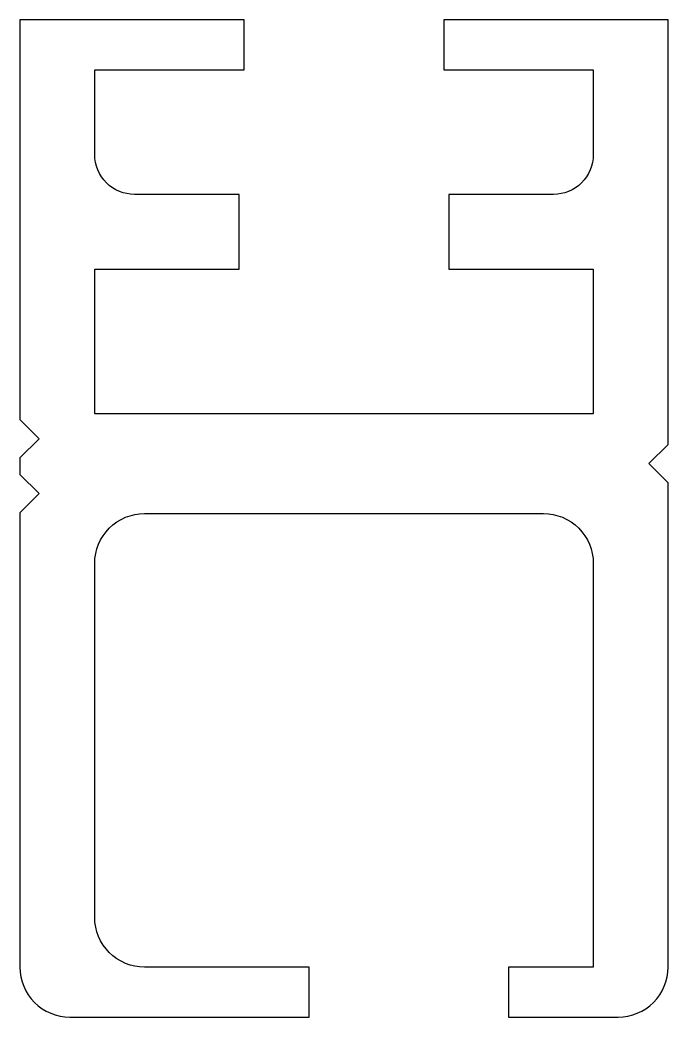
# Model space of a CAD drawing. Header units: millimetres. Extents: x -6.5 to 6.5, y -20 to 0.
import ezdxf

# ---------------------------------------------------------------- set-up
doc = ezdxf.new("R2010")
doc.units = ezdxf.units.MM

msp = doc.modelspace()

# ---------------------------------------------------------------- linework, layer by layer
msp.add_lwpolyline([(-6.5, -9.883), (-6.5, -19, 0.414214), (-5.5, -20), (-0.7, -20), (-0.7, -19), (-4, -19, -0.414214), (-5, -18), (-5, -10.9, -0.414214), (-4, -9.9), (4, -9.9, -0.414214), (5, -10.9), (5, -19), (3.3, -19), (3.3, -20), (5.5, -20, 0.414214), (6.5, -19), (6.5, -9.283), (6.117, -8.9), (6.5, -8.517), (6.5, 0), (2, 0), (2, -1), (5, -1), (5, -2.7, -0.414214), (4.2, -3.5), (2.1, -3.5), (2.1, -5), (5, -5), (5, -7.9), (-5, -7.9), (-5, -5), (-2.1, -5), (-2.1, -3.5), (-4.2, -3.5, -0.414214), (-5, -2.7), (-5, -1), (-2, -1), (-2, 0), (-6.5, 0), (-6.5, -8.017), (-6.117, -8.4), (-6.5, -8.783), (-6.5, -9.117), (-6.117, -9.5), (-6.5, -9.883, 0.198912)], format="xyb", close=True)

doc.saveas('drawing.dxf')
